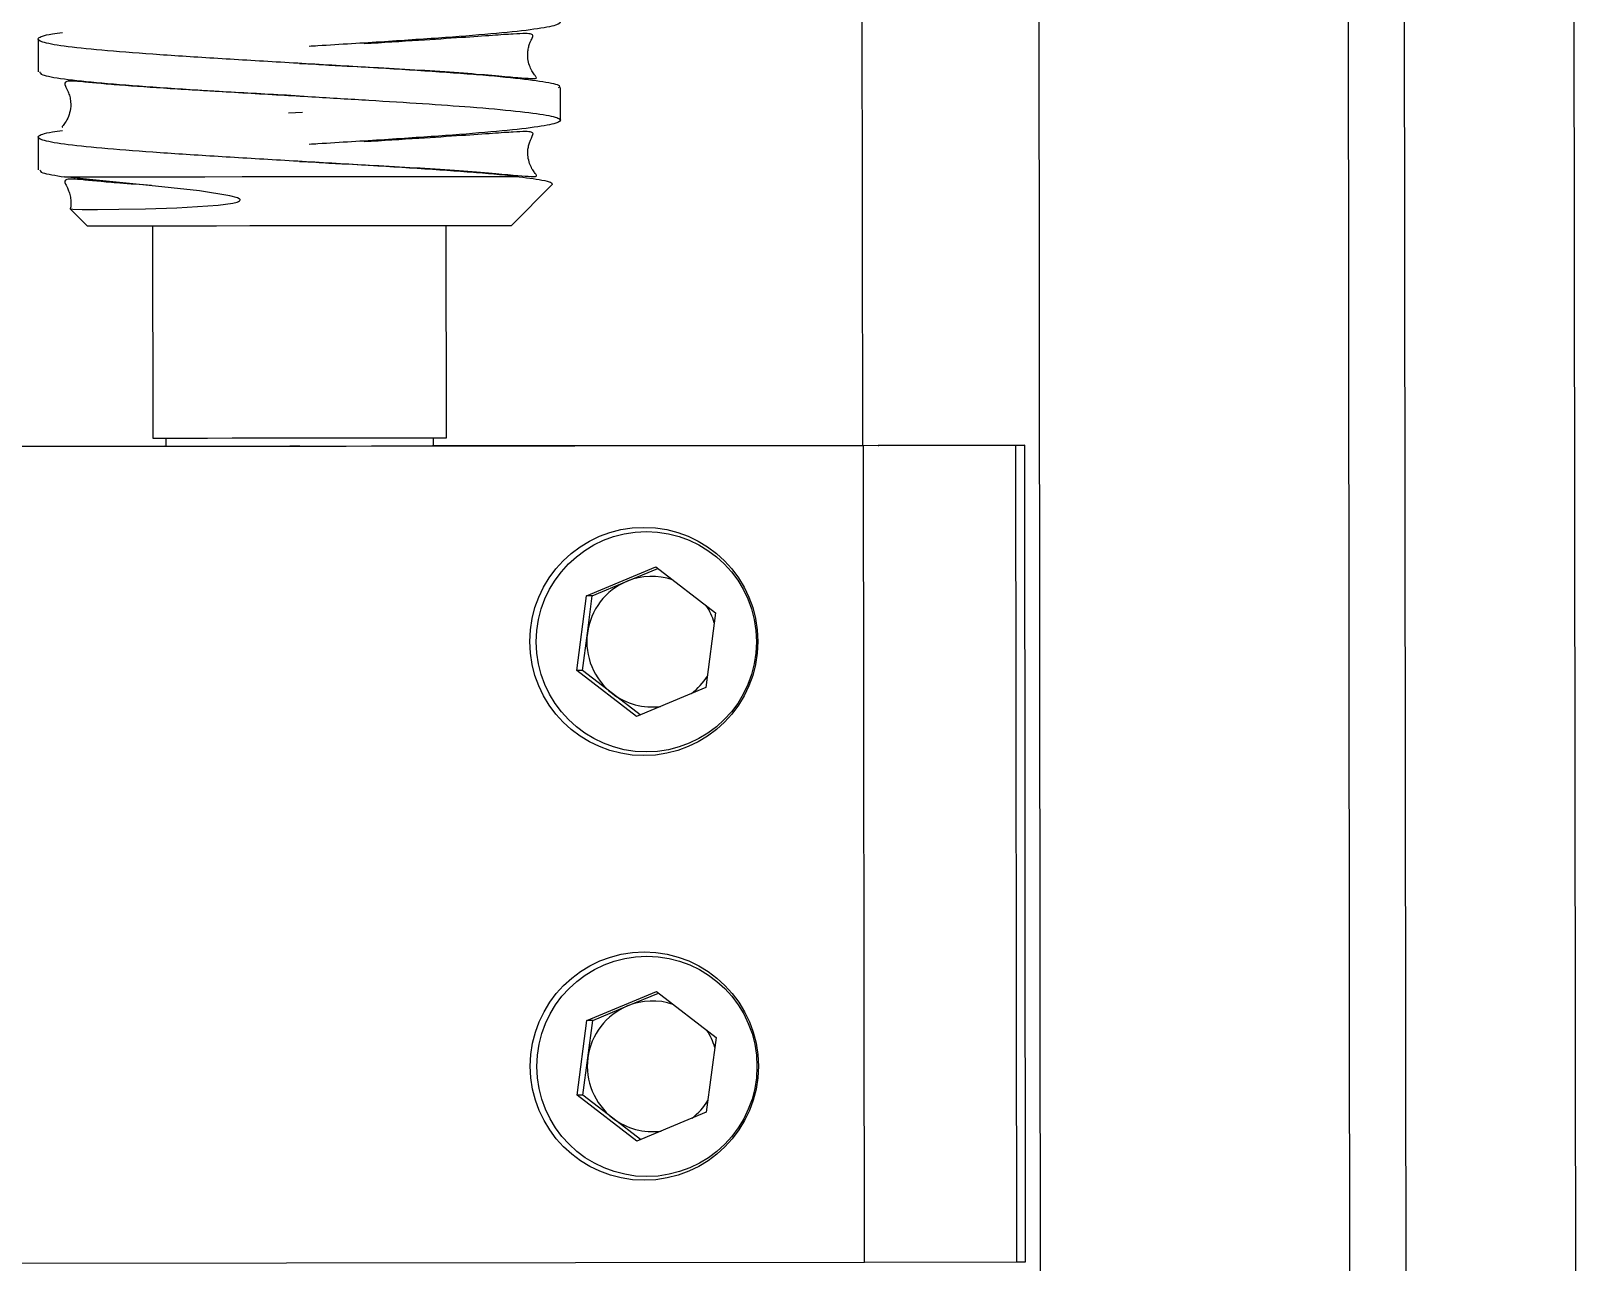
# Model space of a CAD drawing. Header units: millimetres. Extents: x 5395 to 6471, y 1829 to 2617.
# Drawn here: x 5705.09 to 5752.46, y 2132.45 to 2170.14 of the extents above; entities that cross this region are included whole.
import ezdxf

# ---------------------------------------------------------------- set-up
doc = ezdxf.new("R2010")
doc.units = ezdxf.units.MM

msp = doc.modelspace()

# ---------------------------------------------------------------- linework, layer by layer
at = {"color": 7, "linetype": 'Continuous', "lineweight": 25}
for p, q in [((5745.3992, 2208.31173), (5745.53674, 2088.31244)), ((5747.12153, 2208.31376), (5747.25907, 2088.31411)), ((5752.31914, 2208.31995), (5752.45668, 2088.32003)), ((5735.93238, 2200.27133), (5736.04463, 2102.33179)), ((5730.51836, 2199.29536), (5730.56632, 2157.45023)), ((5705.30917, 2169.88737), (5705.31031, 2168.88737)), ((5713.3162, 2169.14622), (5713.81573, 2169.11864)), ((5721.31202, 2167.40571), (5721.31088, 2168.40571)), ((5712.98341, 2167.62869), (5713.40834, 2167.65295)), ((5705.31261, 2166.88737), (5705.31375, 2165.88737)), ((5713.31964, 2166.14622), (5713.81917, 2166.11865)), ((5719.81571, 2164.18803), (5721.06198, 2165.43715)), ((5706.30231, 2164.68536), (5706.81572, 2164.17313)), ((5708.81572, 2164.17529), (5708.82317, 2157.67542)), ((5717.82316, 2157.68574), (5717.81571, 2164.1856)), ((5709.22317, 2157.67583), (5709.22345, 2157.42587)), ((5717.42345, 2157.43526), (5717.42316, 2157.68523)), ((5730.59475, 2157.45007), (5735.26783, 2157.45549)), ((5735.53595, 2157.45591), (5731.04731, 2157.45077)), ((5735.26783, 2157.45549), (5735.53595, 2157.45591)), ((5735.29648, 2132.45551), (5735.26783, 2157.45549)), ((5735.56461, 2132.45592), (5735.53595, 2157.45591)), ((5694.6856, 2157.40899), (5730.59475, 2157.45007)), ((5709.19928, 2157.42585), (5695.84099, 2157.41057)), ((5695.89423, 2157.41065), (5709.22345, 2157.4259)), ((5709.22345, 2157.42616), (5696.08058, 2157.41112)), ((5730.56632, 2157.4503), (5717.39438, 2157.43523)), ((5730.56632, 2157.45058), (5717.42345, 2157.43554)), ((5717.44762, 2157.43531), (5717.42345, 2157.43529)), ((5717.44762, 2157.43531), (5730.56632, 2157.45032)), ((5717.44762, 2157.43529), (5717.44762, 2157.43531)), ((5730.6234, 2132.45009), (5730.59475, 2157.45007)), ((5731.04731, 2157.45077), (5731.06506, 2157.4508)), ((5722.11176, 2152.84792), (5724.23977, 2153.7322)), ((5723.35324, 2153.29033), (5724.3018, 2153.6845)), ((5724.23977, 2153.7322), (5726.06766, 2152.32676)), ((5722.28923, 2152.84819), (5723.35324, 2153.29033)), ((5721.81164, 2150.5582), (5722.11176, 2152.84792)), ((5722.28923, 2152.84819), (5722.11176, 2152.84792)), ((5722.13917, 2151.70334), (5722.28923, 2152.84819)), ((5726.06766, 2152.32676), (5725.76755, 2150.03705)), ((5721.98912, 2150.55848), (5722.13917, 2151.70334)), ((5721.98912, 2150.55848), (5721.81164, 2150.5582)), ((5723.63954, 2149.15277), (5721.81164, 2150.5582)), ((5722.90306, 2149.85576), (5721.98912, 2150.55848)), ((5725.76755, 2150.03705), (5723.63954, 2149.15277)), ((5723.75498, 2149.20074), (5722.90306, 2149.85576)), ((5722.12666, 2139.84793), (5724.25467, 2140.73221)), ((5723.36814, 2140.29034), (5724.3167, 2140.68451)), ((5724.25467, 2140.73221), (5726.08256, 2139.32677)), ((5722.30413, 2139.8482), (5723.36814, 2140.29034)), ((5721.82654, 2137.55821), (5722.12666, 2139.84793)), ((5722.30413, 2139.8482), (5722.12666, 2139.84793)), ((5722.15407, 2138.70334), (5722.30413, 2139.8482)), ((5726.08256, 2139.32677), (5725.78245, 2137.03705)), ((5722.00402, 2137.55849), (5722.15407, 2138.70334)), ((5722.00402, 2137.55849), (5721.82654, 2137.55821)), ((5723.65444, 2136.15278), (5721.82654, 2137.55821)), ((5722.91796, 2136.85577), (5722.00402, 2137.55849)), ((5723.76988, 2136.20075), (5722.91796, 2136.85577)), ((5725.78245, 2137.03705), (5723.65444, 2136.15278)), ((5694.71425, 2132.409), (5730.6234, 2132.45009)), ((5730.6234, 2132.45009), (5735.29648, 2132.45551)), ((5735.29648, 2132.45551), (5735.56461, 2132.45592))]:
    msp.add_line(p, q, dxfattribs=at)
at = {"color": 7, "linetype": 'Continuous'}
for q in [(5713.0284, 2157.43024), (5713.31295, 2157.43057), (5713.6185, 2157.43092), (5713.33395, 2157.4306)]:
    msp.add_line((5713.32345, 2157.43058), q, dxfattribs=at)
at = {"color": 7, "linetype": 'Continuous', "lineweight": 25, "flags": 128}
for points in [[(5706.11762, 2165.67223), (5706.71889, 2165.67289), (5707.46752, 2165.67372), (5708.34677, 2165.67471), (5709.337, 2165.67582), (5710.41608, 2165.67705), (5711.55991, 2165.67835), (5712.74292, 2165.6797), (5713.9387, 2165.68107), (5715.12052, 2165.68243), (5716.26198, 2165.68375), (5717.33757, 2165.68499), (5718.32327, 2165.68614), (5719.19705, 2165.68717), (5719.93939, 2165.68804)], [(5706.30923, 2164.69229), (5706.37582, 2164.6823), (5706.66138, 2164.67486), (5707.12885, 2164.67353), (5707.78989, 2164.6797), (5708.59772, 2164.69593), (5709.56396, 2164.72787), (5710.83188, 2164.80922), (5711.27938, 2164.87027), (5711.40657, 2164.90168), (5711.446, 2164.91617), (5711.48342, 2164.93693), (5711.4955, 2164.94896), (5711.50133, 2164.96391), (5711.49934, 2164.97509), (5711.49254, 2164.98584), (5711.47473, 2165.00129), (5711.41713, 2165.03036), (5711.18511, 2165.09577), (5710.25398, 2165.24262), (5708.52444, 2165.42772), (5706.88338, 2165.58866), (5706.11762, 2165.67223), (5706.11762, 2165.67223)], [(5706.81572, 2164.17313), (5706.81616, 2164.17313), (5706.91724, 2164.17321), (5707.19285, 2164.1735), (5707.63548, 2164.17398), (5708.23306, 2164.17464), (5708.96927, 2164.17546), (5709.82405, 2164.17642), (5710.77406, 2164.1775), (5711.79341, 2164.17866), (5712.85428, 2164.17987)], [(5712.85428, 2164.17987), (5713.92774, 2164.1811), (5714.9845, 2164.18231), (5715.99575, 2164.18348), (5716.93389, 2164.18457), (5717.77333, 2164.18555), (5718.49118, 2164.1864), (5719.06786, 2164.18709), (5719.48764, 2164.18759), (5719.73906, 2164.18791), (5719.81571, 2164.18803)], [(5708.82317, 2157.67542), (5708.83791, 2157.67543), (5709.00298, 2157.67559), (5709.34492, 2157.67596), (5709.84973, 2157.67652), (5710.49675, 2157.67724), (5711.25948, 2157.6781), (5712.10669, 2157.67907), (5713.00371, 2157.68009)], [(5713.00371, 2157.68009), (5713.91381, 2157.68113), (5714.79972, 2157.68216), (5715.62519, 2157.68311), (5716.35641, 2157.68397), (5716.96345, 2157.68468), (5717.42145, 2157.68523), (5717.71167, 2157.68558), (5717.82223, 2157.68574), (5717.82316, 2157.68574)], [(5709.19928, 2157.42585), (5709.30838, 2157.42595), (5709.59624, 2157.42626), (5710.05004, 2157.42676), (5710.64958, 2157.42743), (5711.36816, 2157.42824), (5712.1738, 2157.42915), (5713.03062, 2157.43013), (5713.90048, 2157.43113), (5714.74464, 2157.4321), (5715.52553, 2157.43301), (5716.20839, 2157.43381), (5716.7628, 2157.43446), (5717.16409, 2157.43494), (5717.39438, 2157.43523)]]:
    msp.add_lwpolyline(points, dxfattribs=at)
at = {"color": 7, "linetype": 'Continuous', "lineweight": 25}
for centre, radius in [((5723.86734, 2151.44818), 3.4942), ((5723.94609, 2151.43972), 3.37262), ((5723.88224, 2138.44819), 3.4942), ((5723.96099, 2138.43973), 3.37262)]:
    msp.add_circle(centre, radius, dxfattribs=at)
for centre, radius, start, end in [((5724.12159, 2151.44465), 1.99923, 112.602018, 172.565624), ((5724.1171, 2151.45239), 1.99036, 71.427918, 112.568322), ((5724.10974, 2151.44352), 2.00222, 16.714255, 33.486355), ((5724.12441, 2151.44243), 2.0023, 172.513042, 232.412757), ((5724.11327, 2151.43958), 1.99796, 307.556907, 328.341997), ((5724.11724, 2151.43415), 1.99137, 232.430668, 277.554678), ((5724.132, 2138.4524), 1.99036, 71.427918, 112.568322), ((5724.13649, 2138.44466), 1.99923, 112.602018, 172.565624), ((5724.12464, 2138.44353), 2.00222, 16.714255, 33.486355), ((5724.13931, 2138.44244), 2.0023, 172.513042, 232.412757), ((5724.12817, 2138.43959), 1.99796, 307.556907, 328.341997), ((5724.13214, 2138.43416), 1.99137, 232.430668, 277.554678)]:
    msp.add_arc(centre, radius, start, end, dxfattribs=at)
for points, knots in [([(5705.36055, 2171.88743), (5705.36721, 2171.85731), (5705.38306, 2171.78573), (5706.04144, 2171.67164), (5707.1906, 2171.54841), (5708.77519, 2171.42572), (5710.66207, 2171.3016), (5712.35983, 2171.20257), (5713.96633, 2171.10763), (5715.46158, 2171.02003), (5717.12032, 2170.91568), (5718.6799, 2170.80539), (5720.01088, 2170.68768), (5720.95635, 2170.56509), (5721.38002, 2170.43894), (5721.25363, 2170.31544), (5720.58629, 2170.18849), (5719.42251, 2170.06272), (5717.84211, 2169.9365), (5715.95477, 2169.80804), (5714.4843, 2169.71911), (5713.70179, 2169.671), (5713.61258, 2169.66552)], [0, 0, 0, 0, 0.04076612, 0.09687101, 0.15281319, 0.20875537, 0.26486026, 0.3207179, 0.3463632, 0.39387851, 0.44141869, 0.48894644, 0.54497281, 0.60085867, 0.65700289, 0.71286053, 0.76896542, 0.8249076, 0.88084978, 0.93695467, 0.99281231, 1, 1, 1, 1]), ([(5721.2572, 2168.40565), (5721.27302, 2168.41682), (5721.34772, 2168.46958), (5720.93187, 2168.56519), (5720.01898, 2168.68784), (5718.60878, 2168.81155), (5716.84944, 2168.93483), (5714.84379, 2169.0563), (5712.73629, 2169.18056), (5710.66511, 2169.30162), (5708.7766, 2169.42572), (5707.19567, 2169.54842), (5706.03349, 2169.67161), (5705.35856, 2169.79714), (5705.25911, 2169.92046), (5705.50907, 2170.01942), (5705.94878, 2170.07519), (5706.0578, 2170.08902)], [0, 0, 0, 0, 0.019813775, 0.09358948, 0.167026659, 0.240456433, 0.314013898, 0.387386892, 0.461099093, 0.534435036, 0.608095587, 0.681542525, 0.754989463, 0.828650014, 0.901985956, 0.975698158, 1, 1, 1, 1]), ([(5713.81573, 2169.11864), (5714.08256, 2169.10371), (5714.79568, 2169.06378), (5715.93019, 2169.00753), (5717.1955, 2168.93389), (5718.36639, 2168.85244), (5719.34199, 2168.77126), (5720.02361, 2168.7096), (5720.4219, 2168.67989), (5720.5692, 2168.68197), (5720.58497, 2168.7128), (5720.52916, 2168.78355), (5720.44617, 2168.90018), (5720.36135, 2169.07173), (5720.30776, 2169.29112), (5720.30648, 2169.4838), (5720.33989, 2169.65822), (5720.38003, 2169.77454), (5720.42299, 2169.86665), (5720.46515, 2169.94941), (5720.47872, 2170.00676), (5720.42737, 2170.05141), (5720.24385, 2170.06151), (5719.86794, 2170.04609), (5719.22909, 2170.00147), (5718.26684, 2169.93259), (5716.95013, 2169.8458), (5715.86928, 2169.77684), (5715.2979, 2169.74039)], [0, 0, 0, 0, 0.03678145, 0.0983051, 0.16258897, 0.22925067, 0.29506537, 0.35529457, 0.40907744, 0.45713736, 0.47814597, 0.49557097, 0.50986531, 0.52163131, 0.53273421, 0.54526249, 0.55277532, 0.5607784, 0.56941098, 0.57892418, 0.60285471, 0.63466041, 0.67456688, 0.72247058, 0.77903023, 0.84428808, 0.91768458, 1, 1, 1, 1]), ([(5705.36399, 2168.88743), (5705.37065, 2168.85731), (5705.38649, 2168.78573), (5706.04487, 2168.67165), (5707.19404, 2168.54841), (5708.77863, 2168.42573), (5710.66551, 2168.3016), (5712.36326, 2168.20257), (5713.96976, 2168.10763), (5715.46502, 2168.02003), (5717.12376, 2167.91568), (5718.68334, 2167.80539), (5720.01432, 2167.68768), (5720.95979, 2167.56509), (5721.38346, 2167.43894), (5721.25707, 2167.31544), (5720.58973, 2167.18849), (5719.42595, 2167.06273), (5717.84555, 2166.9365), (5715.95821, 2166.80804), (5714.48774, 2166.71911), (5713.70523, 2166.67101), (5713.61602, 2166.66552)], [0, 0, 0, 0, 0.04076612, 0.09687101, 0.15281319, 0.20875537, 0.26486026, 0.3207179, 0.3463632, 0.39387851, 0.44141869, 0.48894644, 0.54497281, 0.60085867, 0.65700289, 0.71286053, 0.76896542, 0.8249076, 0.88084978, 0.93695467, 0.99281231, 1, 1, 1, 1]), ([(5713.31735, 2168.14622), (5712.61095, 2168.18543), (5711.21753, 2168.26278), (5709.33116, 2168.3695), (5708.01655, 2168.45705), (5707.16144, 2168.5366), (5706.53492, 2168.59443), (5706.13216, 2168.62026), (5706.10679, 2168.5167), (5706.20394, 2168.35068), (5706.28201, 2168.1452), (5706.31966, 2167.92919), (5706.30566, 2167.69937), (5706.21303, 2167.44072), (5706.10688, 2167.28249), (5706.03912, 2167.20342), (5706.05298, 2167.19347), (5706.05881, 2167.18928)], [0, 0, 0, 0, 0.15266743, 0.30114793, 0.44493303, 0.51603269, 0.58317401, 0.70230956, 0.80282593, 0.84337784, 0.85968953, 0.87401199, 0.89714004, 0.91824407, 0.94381308, 0.97636391, 1, 1, 1, 1]), ([(5719.93939, 2165.68804), (5719.50468, 2165.72917), (5718.6345, 2165.8115), (5716.84692, 2165.93484), (5714.84883, 2166.0563), (5712.7393, 2166.18056), (5710.66866, 2166.30162), (5708.78001, 2166.42572), (5707.19912, 2166.54842), (5706.03692, 2166.67161), (5705.362, 2166.79715), (5705.26255, 2166.92046), (5705.51251, 2167.01942), (5705.95222, 2167.07519), (5706.06124, 2167.08902)], [0, 0, 0, 0, 0.08815381, 0.17646092, 0.26454656, 0.35303943, 0.44108059, 0.52951146, 0.61768587, 0.70586029, 0.79429115, 0.88233232, 0.97082519, 1, 1, 1, 1]), ([(5713.81917, 2166.11865), (5714.08599, 2166.10371), (5714.79912, 2166.06379), (5715.93363, 2166.00754), (5717.19893, 2165.93389), (5718.36983, 2165.85244), (5719.34542, 2165.77126), (5720.02704, 2165.7096), (5720.42533, 2165.67989), (5720.57264, 2165.68197), (5720.58841, 2165.7128), (5720.5326, 2165.78355), (5720.4496, 2165.90018), (5720.36479, 2166.07173), (5720.3112, 2166.29113), (5720.30992, 2166.4838), (5720.34332, 2166.65822), (5720.38347, 2166.77454), (5720.42643, 2166.86665), (5720.46859, 2166.94941), (5720.48215, 2167.00676), (5720.43081, 2167.05141), (5720.24729, 2167.06151), (5719.87138, 2167.04609), (5719.23253, 2167.00147), (5718.27028, 2166.93259), (5716.95357, 2166.8458), (5715.87272, 2166.77684), (5715.30134, 2166.74039)], [0, 0, 0, 0, 0.03678145, 0.0983051, 0.16258897, 0.22925067, 0.29506537, 0.35529457, 0.40907744, 0.45713736, 0.47814597, 0.49557097, 0.50986531, 0.52163131, 0.53273421, 0.54526249, 0.55277532, 0.5607784, 0.56941098, 0.57892418, 0.60285471, 0.63466041, 0.67456688, 0.72247058, 0.77903023, 0.84428808, 0.91768458, 1, 1, 1, 1]), ([(5705.36742, 2165.88743), (5705.37046, 2165.85729), (5705.37766, 2165.78578), (5705.84643, 2165.71385), (5706.11762, 2165.67223)], [0, 0, 0, 0, 0.42149983, 1, 1, 1, 1]), ([(5708.78936, 2165.41056), (5708.45121, 2165.4325), (5707.8478, 2165.47165), (5707.16731, 2165.53669), (5706.53717, 2165.59437), (5706.1358, 2165.62042), (5706.11054, 2165.51636), (5706.20702, 2165.35104), (5706.28592, 2165.14473), (5706.32111, 2164.93115), (5706.32129, 2164.77011), (5706.29267, 2164.6856), (5706.29124, 2164.68139)], [0, 0, 0, 0, 0.16660029, 0.29728317, 0.42069054, 0.63966454, 0.82441605, 0.89895144, 0.92893271, 0.95525775, 0.99776765, 1, 1, 1, 1]), ([(5719.93939, 2165.68804), (5720.24001, 2165.64991), (5720.73922, 2165.58659), (5721.05864, 2165.5043), (5721.06058, 2165.45997), (5721.06156, 2165.43756)], [0, 0, 0, 0, 0.42814795, 0.71098006, 1, 1, 1, 1])]:
    msp.add_open_spline(points, degree=3, knots=knots, dxfattribs=at)
at = {"color": 7, "linetype": 'Continuous'}
msp.add_point((5713.32345, 2157.43058), dxfattribs=at)
msp.add_point((5713.32345, 2157.43058), dxfattribs=at)

doc.saveas('drawing.dxf')
